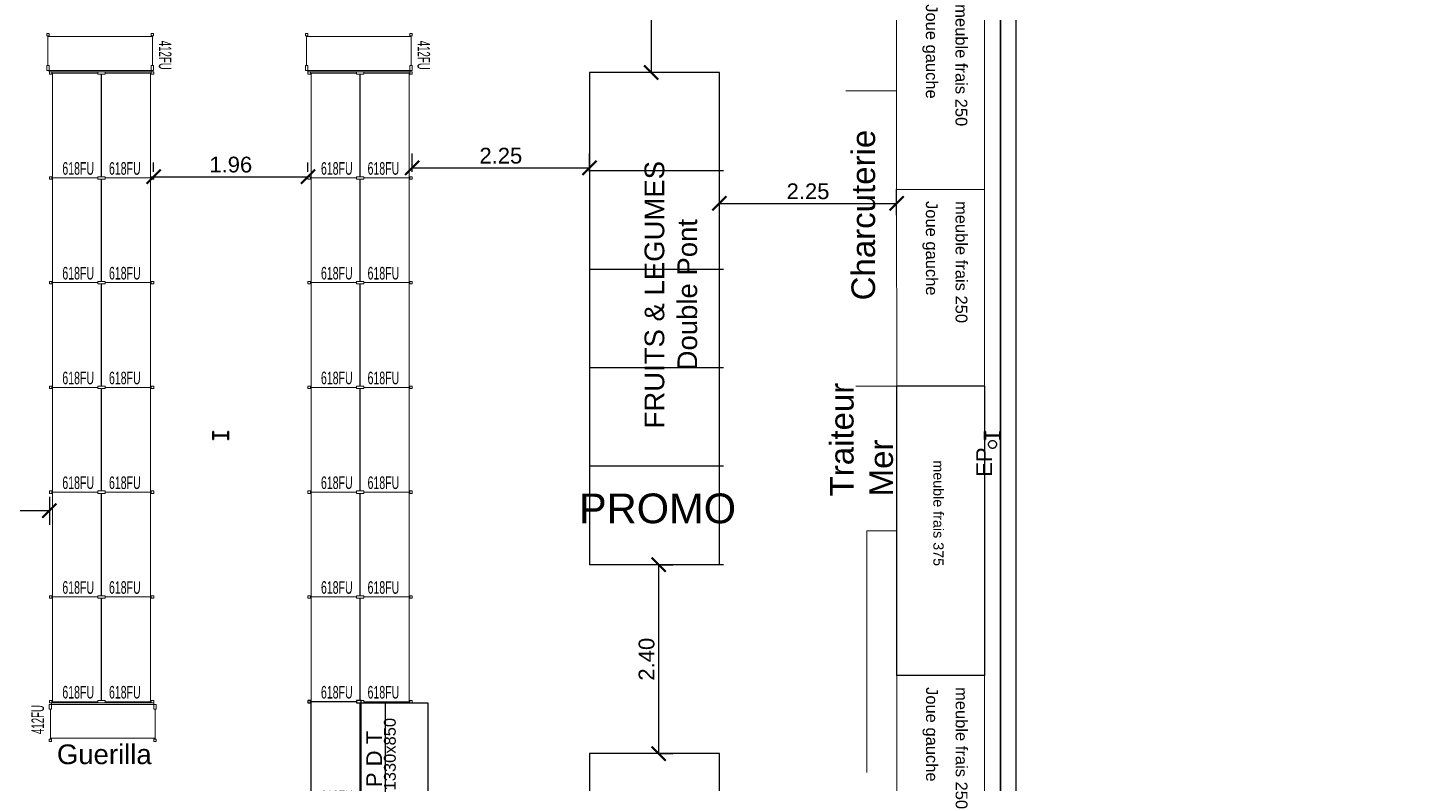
# Model space of a CAD drawing. Header units: millimetres. Extents: x 15590 to 15992, y 1055 to 1132.
# Drawn here: x 15913.62 to 15931.35, y 1084.16 to 1093.75 of the extents above; entities that cross this region are included whole.
import ezdxf
from ezdxf.enums import TextEntityAlignment as Align

# ---------------------------------------------------------------- set-up
doc = ezdxf.new("R2010")
doc.units = ezdxf.units.MM
doc.header["$MEASUREMENT"] = 0
doc.linetypes.add('Tirets', pattern=[0.004586, 0.002822, -0.001764])
doc.layers.get('0').update_dxf_attribs({"lineweight": 9})
for name, color, linetype in [('CAISSES', 7, 'Continuous'), ('DRAUF', 7, 'Continuous'), ('EP', 7, 'Continuous'), ('FAMILLES', 8, 'Continuous'), ('frais', 5, 'Continuous'), ('gondole', 6, 'Continuous'), ('Gondoles.VETTI', 7, 'Continuous'), ('murs exterieurs.P', 7, 'Continuous'), ('structure', 7, 'Continuous')]:
    doc.layers.add(name, color=color, linetype=linetype)
doc.layers.add('DM cloison', color=7, linetype='Continuous', lineweight=9)
doc.layers.add('FACADES_Stylo_No__88', color=7, linetype='Continuous', lineweight=9, true_color=0xfb03ff)
doc.styles.add('Arial', font='arial.ttf')
doc.styles.add('Arial Narrow', font='ARIALN.TTF', dxfattribs={"height": 0.3})
doc.styles.add('GENERATED_STYLE_2', font='')
doc.styles.get("Standard").update_dxf_attribs({"font": 'swiss.ttf', "height": 0.2})
doc.styles.add('STYLE_GENERE_1', font='arial.ttf')
doc.styles.get('GENERATED_STYLE_2').set_extended_font_data('Arial Occidental')
doc.dimstyles.get("Standard").update_dxf_attribs({"dimtxt": 0.2, "dimasz": 0.18, "dimexe": 0.18, "dimexo": 0.0625, "dimgap": 0.05, "dimtad": 1, "dimzin": 4, "dimdsep": 46, "dimtxsty": 'Standard', "dimblk": 'ARCHTICK', "dimcen": 0.09, "dimadec": 0, "dimazin": 0, "dimtfac": 1, "dimtofl": 0, "dimtmove": 0, "dimatfit": 3, "dimfxl": 1, "dimtolj": 1, "dimtzin": 0, "dimarcsym": 0})

# ---------------------------------------------------------------- blocks, each defined once
blk = doc.blocks.new('FRAIS250')
at = {"layer": 'frais', "linetype": 'ByBlock', "lineweight": -2}
for p, q in [((-0.558, 2.5), (-0.558, 0)), ((0.557, 2.5), (-0.558, 2.5)), ((0.557, 0), (0.557, 2.5)), ((-0.558, 0), (0.557, 0)), ((-0.558, 0), (0.557, 0))]:
    blk.add_line(p, q, dxfattribs=at)
at = {"layer": 'frais', "linetype": 'ByBlock', "lineweight": -2, "oblique": -180, "text_generation_flag": 6}
for s, p in [('Joue gauche', (-0.187, 2.351)), ('meuble frais 250', (0.189, 2.351))]:
    blk.add_text(s, height=0.15, rotation=90, dxfattribs=at).set_placement(p)
blk = doc.blocks.new('*U65')
at = {"color": 5, "linetype": 'ByBlock', "lineweight": -2}
for p, q in [((0.04, 1.115), (3.71, 1.115)), ((0.04, 1.115), (0.04, 0)), ((3.71, 1.115), (3.71, 0)), ((3.71, 0), (0.04, 0))]:
    blk.add_line(p, q, dxfattribs=at)
blk.add_text('meuble frais 375', height=0.13, dxfattribs=at).set_placement((0.98, 0.464))
blk = doc.blocks.new('2P618X133')
at = {"color": 6}
for points in [[(-0.621, 1.345), (-0.631, 1.345), (-0.631, 1.36), (-0.662, 1.36), (-0.662, 1.33), (-0.631, 1.33), (-0.631, 1.345), (-0.621, 1.345)], [(-0.045, 1.345), (-0.621, 1.345)], [(-0.621, 0.015), (-0.621, 1.345)], [(0.045, 1.345), (0.621, 1.345)], [(0.621, 1.345), (0.631, 1.345), (0.631, 1.36), (0.662, 1.36), (0.662, 1.33), (0.631, 1.33), (0.631, 1.345), (0.621, 1.345)], [(0.621, 0.015), (0.621, 1.345)], [(-0.621, 0.015), (-0.631, 0.015), (-0.631, 0.03), (-0.662, 0.03), (-0.662, 0), (-0.631, 0), (-0.631, 0.015), (-0.621, 0.015)], [(-0.045, 0.015), (-0.621, 0.015)], [(0.045, 0.015), (0.621, 0.015)], [(0.621, 0.015), (0.631, 0.015), (0.631, 0.03), (0.662, 0.03), (0.662, 0), (0.631, 0), (0.631, 0.015), (0.621, 0.015)]]:
    blk.add_lwpolyline(points, dxfattribs=at)
for points in [[(-0.045, 1.33), (0.045, 1.33), (0.045, 1.36), (-0.045, 1.36)], [(-0.045, 0), (0.045, 0), (0.045, 0.03), (-0.045, 0.03)]]:
    blk.add_lwpolyline(points, close=True, dxfattribs=at)
at = {"color": 7, "lineweight": 25}
blk.add_lwpolyline([(0, 0.03), (0, 1.33)], dxfattribs=at)
blk.add_lwpolyline([(0, 0.03), (0, 1.33)], dxfattribs=at)
at = {"color": 151, "lineweight": 15, "width": 0.6}
for p in [(-0.095, 0.135), (0.497, 0.135)]:
    blk.add_text('618FU', height=0.16, dxfattribs=at).set_placement(p, align=Align.MIDDLE_RIGHT)
blk = doc.blocks.new('A$C366C29EA')
at = {"color": 3}
for p, q in [((-0.05, 0), (-0.05, 1.7)), ((1.2, 0.05), (1.2, 1.7)), ((-0.05, 0.05), (1.2, 0.05))]:
    blk.add_line(p, q, dxfattribs=at)
at = {"layer": 'DRAUF', "color": 3}
blk.add_line((1.2, 1.7), (-0.05, 1.7), dxfattribs=at)
blk = doc.blocks.new('_ArchTick')
at = {"color": 0, "linetype": 'ByBlock', "const_width": 0.15}
blk.add_lwpolyline([(-0.5, -0.5), (0.5, 0.5)], dxfattribs=at)
blk = doc.blocks.new('*D427')
at = {"color": 0, "lineweight": -2, "transparency": 16777216}
for p, q in [((15911.923, 1087.774), (15911.923, 1087.435)), ((15913.895, 1087.792), (15913.895, 1087.435)), ((15913.895, 1087.615), (15911.923, 1087.615))]:
    blk.add_line(p, q, dxfattribs=at)
at = {"layer": 'DEFPOINTS', "color": 0, "transparency": 16777216}
for p in [(15911.923, 1087.836), (15913.895, 1087.855), (15911.923, 1087.615)]:
    blk.add_point(p, dxfattribs=at)
at = {"color": 0, "lineweight": -2, "transparency": 16777216, "xscale": 0.18, "yscale": 0.18, "zscale": 0.18, "rotation": 180}
blk.add_blockref('_ArchTick', (15911.923, 1087.615), dxfattribs=at)
at = {"color": 0, "lineweight": -2, "transparency": 16777216, "xscale": 0.18, "yscale": 0.18, "zscale": 0.18}
blk.add_blockref('_ArchTick', (15913.895, 1087.615), dxfattribs=at)
at = {"color": 0, "transparency": 16777216, "insert": (15912.909, 1087.768), "char_height": 0.2, "attachment_point": 5}
blk.add_mtext('\\A1;1.97', dxfattribs=at)
blk = doc.blocks.new('*D433')
at = {"color": 0, "lineweight": -2, "transparency": 16777216}
for p, q in [((15921.63, 1084.531), (15921.63, 1086.93)), ((15921.664, 1086.93), (15921.81, 1086.93)), ((15921.639, 1084.531), (15921.81, 1084.531))]:
    blk.add_line(p, q, dxfattribs=at)
at = {"layer": 'DEFPOINTS', "color": 0, "transparency": 16777216}
for p in [(15921.601, 1086.93), (15921.63, 1086.93), (15921.576, 1084.531)]:
    blk.add_point(p, dxfattribs=at)
at = {"color": 0, "lineweight": -2, "transparency": 16777216, "xscale": 0.18, "yscale": 0.18, "zscale": 0.18}
for p, rotation in [((15921.63, 1086.93), 90), ((15921.63, 1084.531), 270)]:
    blk.add_blockref('_ArchTick', p, dxfattribs=dict(at, rotation=rotation))
at = {"color": 0, "transparency": 16777216, "insert": (15921.477, 1085.73), "char_height": 0.2, "attachment_point": 5, "rotation": 90}
blk.add_mtext('\\A1;2.40', dxfattribs=at)
blk = doc.blocks.new('*D450')
at = {"color": 0, "lineweight": -2, "transparency": 16777216}
for p, q in [((15922.401, 1091.367), (15922.401, 1091.698)), ((15924.651, 1091.369), (15924.651, 1091.698)), ((15922.401, 1091.518), (15924.651, 1091.518))]:
    blk.add_line(p, q, dxfattribs=at)
at = {"layer": 'DEFPOINTS', "color": 0, "transparency": 16777216}
for p in [(15924.651, 1091.518), (15922.401, 1091.305), (15924.651, 1091.306)]:
    blk.add_point(p, dxfattribs=at)
at = {"color": 0, "lineweight": -2, "transparency": 16777216, "xscale": 0.18, "yscale": 0.18, "zscale": 0.18, "rotation": 180}
blk.add_blockref('_ArchTick', (15922.401, 1091.518), dxfattribs=at)
at = {"color": 0, "lineweight": -2, "transparency": 16777216, "xscale": 0.18, "yscale": 0.18, "zscale": 0.18}
blk.add_blockref('_ArchTick', (15924.651, 1091.518), dxfattribs=at)
at = {"color": 0, "transparency": 16777216, "insert": (15923.526, 1091.67), "char_height": 0.2, "attachment_point": 5}
blk.add_mtext('\\A1;2.25', dxfattribs=at)
blk = doc.blocks.new('TG412')
at = {"layer": 'FACADES_Stylo_No__88', "linetype": 'Continuous'}
for p, q in [((-0.02, 0.678), (-0.08, 0.678)), ((-0.08, 0.649), (-0.08, 0.678)), ((-0.08, 0.649), (-0.02, 0.649)), ((-0.02, 0.649), (-0.02, 0.678)), ((0, 0.649), (-0.02, 0.649)), ((-0.02, 0.649), (-0.02, -0.649)), ((0, 0.649), (0, -0.649)), ((-0.08, -0.678), (-0.08, -0.649)), ((-0.08, -0.649), (-0.02, -0.649)), ((-0.02, -0.678), (-0.08, -0.678)), ((-0.02, -0.649), (-0.02, -0.678)), ((-0.02, -0.649), (0, -0.649))]:
    blk.add_line(p, q, dxfattribs=at)
at = {"layer": 'FACADES_Stylo_No__88', "linetype": 'Continuous', "flags": 128}
for points in [[(-0.45, 0.664), (-0.459, 0.664), (-0.459, 0.649), (-0.489, 0.649), (-0.489, 0.678), (-0.459, 0.678), (-0.459, 0.664)], [(-0.45, -0.664), (-0.459, -0.664), (-0.459, -0.678), (-0.489, -0.678), (-0.489, -0.649), (-0.459, -0.649), (-0.459, -0.664)]]:
    blk.add_lwpolyline(points, close=True, dxfattribs=at)
for points in [[(-0.08, 0.664), (-0.45, 0.664)], [(-0.449, 0.664), (-0.449, -0.664)], [(-0.08, -0.664), (-0.45, -0.664)]]:
    blk.add_lwpolyline(points, dxfattribs=at)
at = {"color": 151, "linetype": 'Continuous', "insert": (-0.028, 0.824), "char_height": 0.15965, "attachment_point": 6, "style": 'STYLE_GENERE_1'}
blk.add_mtext('\\A1;{\\W0.550000x;\\fArial|b0|i0|c0|p34;412FU}', dxfattribs=at)
blk = doc.blocks.new('*D456')
at = {"color": 0, "lineweight": -2, "transparency": 16777216}
for p, q in [((15921.516, 1096.163), (15921.355, 1096.163)), ((15921.535, 1096.163), (15921.535, 1093.18)), ((15921.516, 1093.18), (15921.355, 1093.18))]:
    blk.add_line(p, q, dxfattribs=at)
at = {"layer": 'DEFPOINTS', "color": 0, "transparency": 16777216}
for p in [(15921.579, 1096.163), (15921.535, 1093.18), (15921.579, 1093.18)]:
    blk.add_point(p, dxfattribs=at)
at = {"color": 0, "lineweight": -2, "transparency": 16777216, "xscale": 0.18, "yscale": 0.18, "zscale": 0.18}
for p, rotation in [((15921.535, 1096.163), 90), ((15921.535, 1093.18), 270)]:
    blk.add_blockref('_ArchTick', p, dxfattribs=dict(at, rotation=rotation))
at = {"color": 0, "transparency": 16777216, "insert": (15921.382, 1094.671), "char_height": 0.2, "attachment_point": 5, "rotation": 90}
blk.add_mtext('\\A1;2.98', dxfattribs=at)
blk = doc.blocks.new('*D461')
at = {"color": 0, "lineweight": -2, "transparency": 16777216}
for p, q in [((15915.218, 1091.919), (15915.218, 1092.036)), ((15917.178, 1091.919), (15917.178, 1092.036)), ((15915.218, 1091.856), (15917.178, 1091.856))]:
    blk.add_line(p, q, dxfattribs=at)
at = {"layer": 'DEFPOINTS', "color": 0, "transparency": 16777216}
for p in [(15915.218, 1091.856), (15917.178, 1091.856), (15917.178, 1091.856)]:
    blk.add_point(p, dxfattribs=at)
at = {"color": 0, "lineweight": -2, "transparency": 16777216, "xscale": 0.18, "yscale": 0.18, "zscale": 0.18, "rotation": 180}
blk.add_blockref('_ArchTick', (15915.218, 1091.856), dxfattribs=at)
at = {"color": 0, "lineweight": -2, "transparency": 16777216, "xscale": 0.18, "yscale": 0.18, "zscale": 0.18}
blk.add_blockref('_ArchTick', (15917.178, 1091.856), dxfattribs=at)
at = {"color": 0, "transparency": 16777216, "insert": (15916.198, 1092.009), "char_height": 0.2, "attachment_point": 5}
blk.add_mtext('\\A1;1.96', dxfattribs=at)
blk = doc.blocks.new('*D462')
at = {"color": 0, "lineweight": -2, "transparency": 16777216}
for p, q in [((15918.501, 1091.919), (15918.501, 1092.15)), ((15920.751, 1091.919), (15920.751, 1092.15)), ((15918.501, 1091.97), (15920.751, 1091.97))]:
    blk.add_line(p, q, dxfattribs=at)
at = {"layer": 'DEFPOINTS', "color": 0, "transparency": 16777216}
for p in [(15918.501, 1091.856), (15920.751, 1091.97), (15920.751, 1091.856)]:
    blk.add_point(p, dxfattribs=at)
at = {"color": 0, "lineweight": -2, "transparency": 16777216, "xscale": 0.18, "yscale": 0.18, "zscale": 0.18, "rotation": 180}
blk.add_blockref('_ArchTick', (15918.501, 1091.97), dxfattribs=at)
at = {"color": 0, "lineweight": -2, "transparency": 16777216, "xscale": 0.18, "yscale": 0.18, "zscale": 0.18}
blk.add_blockref('_ArchTick', (15920.751, 1091.97), dxfattribs=at)
at = {"color": 0, "transparency": 16777216, "insert": (15919.626, 1092.122), "char_height": 0.2, "attachment_point": 5}
blk.add_mtext('\\A1;2.25', dxfattribs=at)
blk = doc.blocks.new('M618FU-1330')
for points in [[(-0.637, 1.345), (-0.647, 1.345), (-0.647, 1.36), (-0.677, 1.36), (-0.677, 1.33), (-0.647, 1.33), (-0.647, 1.345), (-0.637, 1.345)], [(-0.06, 1.345), (-0.637, 1.345)], [(-0.636, 0.015), (-0.636, 1.345)], [(-0.637, 0.015), (-0.647, 0.015), (-0.647, 0.03), (-0.677, 0.03), (-0.677, 0), (-0.647, 0), (-0.647, 0.015), (-0.637, 0.015)], [(-0.06, 0.015), (-0.637, 0.015)]]:
    blk.add_lwpolyline(points)
for points in [[(-0.06, 1.33), (0, 1.33), (0, 1.36), (-0.06, 1.36)], [(-0.06, 0), (0, 0), (0, 0.03), (-0.06, 0.03)]]:
    blk.add_lwpolyline(points, close=True)
at = {"color": 7, "lineweight": 25}
blk.add_lwpolyline([(0, 0.03), (0, 1.33)], dxfattribs=at)
at = {"color": 151, "lineweight": 15, "width": 0.6}
blk.add_text('618FU', height=0.16, dxfattribs=at).set_placement((-0.11, 0.135), align=Align.MIDDLE_RIGHT)
blk = doc.blocks.new('A$C25A4076D')
at = {"color": 82}
for p, q in [((0.32, 1.33), (0.32, 2.66)), ((0.32, 0), (0.32, 1.33))]:
    blk.add_line(p, q, dxfattribs=at)
for points in [[(0, 1.33), (0, 2.66), (0.86, 2.66), (0.86, 1.33)], [(0, 0), (0, 1.33), (0.86, 1.33), (0.86, 0)]]:
    blk.add_lwpolyline(points, close=True, dxfattribs=at)
at = {"color": 82, "char_height": 0.09, "width": 1.115, "attachment_point": 2, "rotation": 90}
for s, insert in [(' {\\H1.6667x;\\C7;1330x850\\H0.66666x;\\C82; }', (0.302, 1.991)), (' {\\H2.2222x;\\C256;P D T\\H0.5x;\\C82; }', (0.078, 1.93)), (' {\\H1.6667x;\\C7;1330x850\\H0.66666x;\\C82; }', (0.302, 0.612)), (' {\\H2.2222x;\\C256;P D T\\H0.5x;\\C82; }', (0.078, 0.6))]:
    blk.add_mtext(s, dxfattribs=dict(at, insert=insert))

msp = doc.modelspace()

# ---------------------------------------------------------------- linework, layer by layer
for p, q in [((15924.651, 1092.945), (15924.007, 1092.945)), ((15924.653, 1089.195), (15924.134, 1089.195)), ((15924.653, 1087.36), (15924.274, 1087.36)), ((15924.274, 1087.36), (15924.274, 1084.293))]:
    msp.add_line(p, q)
msp.add_circle((15910.63, 1093.156), 38.441)
at = {"layer": 'EP', "linetype": 'Tirets', "ltscale": 1000}
msp.add_circle((15925.868, 1088.457), 0.05, dxfattribs=at)
at = {"layer": 'Gondoles.VETTI', "linetype": 'Continuous', "ltscale": 1000}
for p, q in [((15925.968, 1103.494), (15925.968, 1076.894)), ((15925.968, 1076.894), (15925.968, 1103.494))]:
    msp.add_line(p, q, dxfattribs=at)
at = {"layer": 'murs exterieurs.P', "linetype": 'Continuous', "ltscale": 1000, "flags": 128}
for points in [[(15925.968, 1096.502), (15925.968, 1070.704)], [(15926.168, 1070.704), (15926.168, 1096.502)]]:
    msp.add_lwpolyline(points, dxfattribs=at)
at = {"layer": 'structure', "color": 160, "linetype": 'Continuous', "lineweight": 35, "ltscale": 1000}
for p, q in [((15915.977, 1088.621), (15915.968, 1088.621)), ((15915.968, 1088.621), (15915.968, 1088.521)), ((15915.977, 1088.579), (15915.977, 1088.621)), ((15916.168, 1088.621), (15916.16, 1088.621)), ((15916.16, 1088.621), (15916.16, 1088.579)), ((15916.168, 1088.521), (15916.168, 1088.621)), ((15925.777, 1088.621), (15925.768, 1088.621)), ((15925.768, 1088.621), (15925.768, 1088.521)), ((15925.777, 1088.579), (15925.777, 1088.621)), ((15925.968, 1088.621), (15925.96, 1088.621)), ((15925.96, 1088.621), (15925.96, 1088.579)), ((15925.968, 1088.521), (15925.968, 1088.621)), ((15915.968, 1088.521), (15915.977, 1088.521)), ((15915.977, 1088.521), (15915.977, 1088.563)), ((15916.154, 1088.574), (15915.982, 1088.574)), ((15915.982, 1088.568), (15916.154, 1088.568)), ((15916.16, 1088.563), (15916.16, 1088.521)), ((15916.16, 1088.521), (15916.168, 1088.521)), ((15925.768, 1088.521), (15925.777, 1088.521)), ((15925.777, 1088.521), (15925.777, 1088.563)), ((15925.954, 1088.574), (15925.782, 1088.574)), ((15925.782, 1088.568), (15925.954, 1088.568)), ((15925.96, 1088.563), (15925.96, 1088.521)), ((15925.96, 1088.521), (15925.968, 1088.521))]:
    msp.add_line(p, q, dxfattribs=at)
for centre, start, end in [((15915.982, 1088.579), 180, 270), ((15915.982, 1088.563), 90, 180), ((15916.154, 1088.579), 270, 0), ((15916.154, 1088.563), 0, 90), ((15925.782, 1088.579), 180, 270), ((15925.782, 1088.563), 90, 180), ((15925.954, 1088.579), 270, 0), ((15925.954, 1088.563), 0, 90)]:
    msp.add_arc(centre, 0.0056, start, end, dxfattribs=at)

# ---------------------------------------------------------------- block references
for p, rotation in [((15914.54, 1093.186), 270), ((15917.823, 1093.186), 270), ((15914.572, 1085.176), 89.99999999999999)]:
    msp.add_blockref('TG412', p, dxfattribs=dict(rotation=rotation))
for p in [(15914.557, 1091.826), (15917.84, 1091.826), (15914.557, 1090.496), (15917.84, 1090.496), (15914.557, 1089.166), (15917.84, 1089.166), (15914.557, 1087.836), (15917.84, 1087.836), (15914.557, 1086.506), (15917.84, 1086.506), (15914.557, 1085.176), (15917.84, 1085.176)]:
    msp.add_blockref('2P618X133', p)
at = {"layer": 'CAISSES'}
msp.add_blockref('A$C25A4076D', (15917.84, 1082.516), dxfattribs=at)
at = {"layer": 'DM cloison'}
for p in [(15925.209, 1091.695), (15925.211, 1083.025)]:
    msp.add_blockref('FRAIS250', p, dxfattribs=at)
at = {"layer": 'DM cloison', "rotation": 0.04487595289141397}
msp.add_blockref('FRAIS250', (15925.211, 1089.196), dxfattribs=at)
at = {"layer": 'DRAUF', "color": 3, "rotation": 90}
for p in [(15922.451, 1091.98), (15922.451, 1090.73), (15922.451, 1089.48), (15922.451, 1088.23), (15922.451, 1086.98), (15922.451, 1083.331)]:
    msp.add_blockref('A$C366C29EA', p, dxfattribs=at)
at = {"layer": 'frais', "rotation": 269.9999999999999}
msp.add_blockref('*U65', (15924.653, 1089.235), dxfattribs=at)
at = {"layer": 'gondole'}
msp.add_blockref('M618FU-1330', (15917.855, 1083.846), dxfattribs=at)

# ---------------------------------------------------------------- texts
at = {"insert": (15921.451, 1090.358), "char_height": 0.25, "width": 186.5934, "attachment_point": 2, "rotation": 90, "style": 'Arial Narrow'}
msp.add_mtext('{\\fArial|b0|i0|c0|p34;\\C3;FRUITS & LEGUMES\\PDouble Pont}', dxfattribs=at)
at = {"attachment_point": 2, "style": 'Arial Narrow'}
for s, insert, char_height, width in [('{\\fArial|b0|i0|c0|p34;\\C1;PROMO }', (15921.615, 1087.834), 0.37811, 11.06971), ('{\\fArial|b0|i0|c0|p34;\\C1;Guerilla}', (15914.592, 1084.648), 0.25, 3.46502)]:
    msp.add_mtext(s, dxfattribs=dict(at, insert=insert, char_height=char_height, width=width))
at = {"layer": 'EP', "linetype": 'Continuous', "insert": (15925.761, 1088.233), "char_height": 0.2, "attachment_point": 5, "rotation": 90, "style": 'GENERATED_STYLE_2'}
msp.add_mtext('{EP}', dxfattribs=at)
at = {"layer": 'FAMILLES', "color": 0, "char_height": 0.3, "attachment_point": 1, "rotation": 90, "style": 'Arial'}
for s, insert, width in [('{\\C5;Charcuterie}', (15924.077, 1090.286), 7.36144), ('{\\C5;Traiteur Mer}', (15923.804, 1087.797), 1.50184)]:
    msp.add_mtext(s, dxfattribs=dict(at, insert=insert, width=width))

# ---------------------------------------------------------------- dimensions: what is measured, and where the dimension line sits
for base, p1, p2, picture, middle in [((15921.535, 1093.18), (15921.579, 1096.163), (15921.579, 1093.18), '*D456', (15921.382, 1094.671)), ((15921.63, 1086.93), (15921.576, 1084.531), (15921.601, 1086.93), '*D433', (15921.477, 1085.73))]:
    dim = msp.add_linear_dim(base=base, p1=p1, p2=p2, angle=90, dimstyle='Standard')
    dim.commit()
    dim.dimension.update_dxf_attribs({"geometry": picture, "text_midpoint": middle})
for base, p1, p2, picture, middle in [((15920.751, 1091.97), (15918.501, 1091.856), (15920.751, 1091.856), '*D462', (15919.626, 1092.122)), ((15917.178, 1091.856), (15915.218, 1091.856), (15917.178, 1091.856), '*D461', (15916.198, 1092.009)), ((15924.651, 1091.518), (15922.401, 1091.305), (15924.651, 1091.306), '*D450', (15923.526, 1091.67)), ((15911.923, 1087.615), (15913.895, 1087.855), (15911.923, 1087.836), '*D427', (15912.909, 1087.768))]:
    dim = msp.add_linear_dim(base=base, p1=p1, p2=p2, dimstyle='Standard')
    dim.commit()
    dim.dimension.update_dxf_attribs({"geometry": picture, "text_midpoint": middle})

doc.saveas('drawing.dxf')
